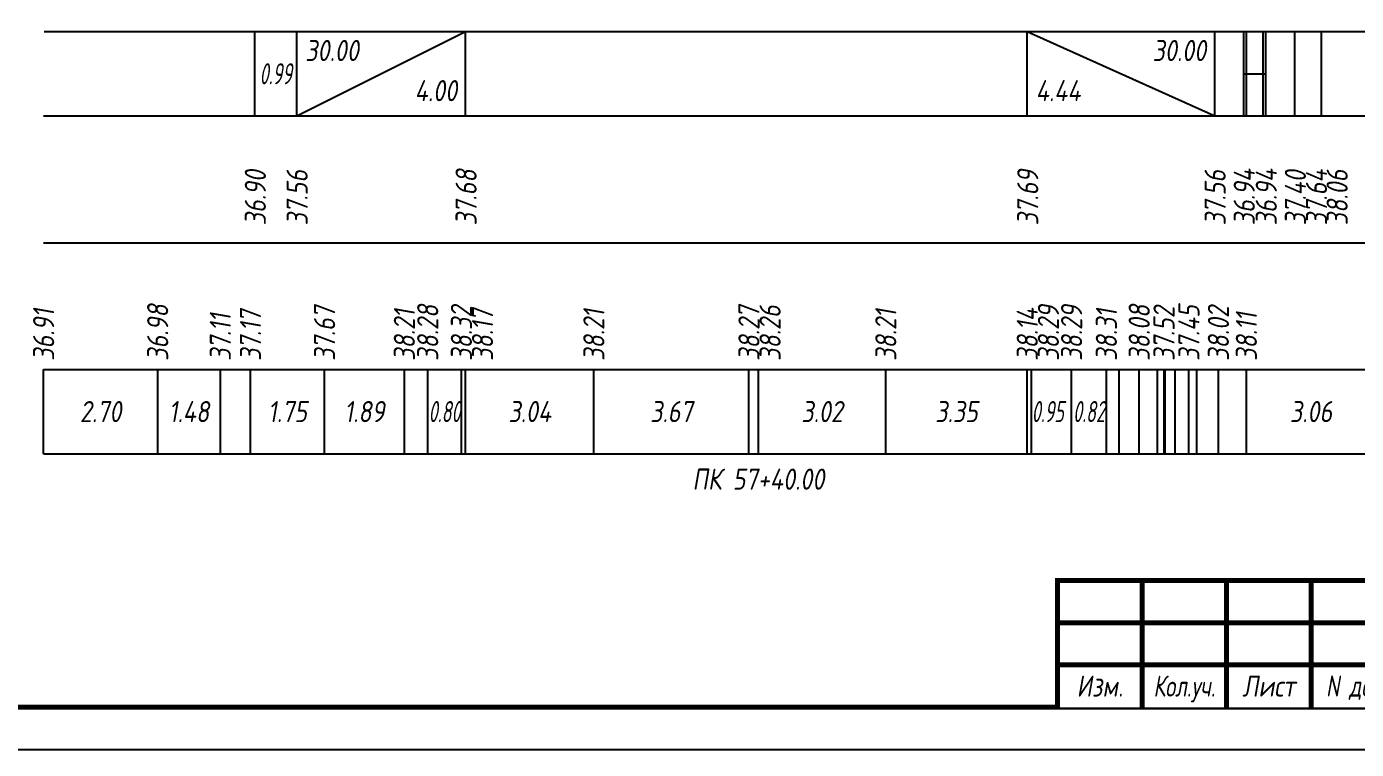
# Model space of a CAD drawing. Extents: x -717 to 1451, y -133302 to 233.
# Drawn here: x 77.9 to 235.3, y -90322.4 to -90236.8 of the extents above; entities that cross this region are included whole.
import ezdxf
from ezdxf.enums import TextEntityAlignment as Align

# ---------------------------------------------------------------- set-up
doc = ezdxf.new("R2010")
doc.units = 0
for name, color, linetype in [('Зарамочное оформление', 7, 'Continuous'), ('Код_510', 7, 'Continuous'), ('Код_516', 1, 'Continuous'), ('Подписи поперечников', 7, 'Continuous'), ('Таблица', 7, 'Continuous')]:
    doc.layers.add(name, color=color, linetype=linetype)
doc.styles.add('М', font='romand.shx', dxfattribs={"width": 0.8, "oblique": 10, "height": 2.5})

# ---------------------------------------------------------------- blocks, each defined once
blk = doc.blocks.new('Штамп')
at = {"linetype": 'Continuous'}
blk.add_wipeout([(199.95, -411.25), (384.95, -411.25), (384.95, -426.25), (199.95, -426.25)], dxfattribs=at).dxf.layer = 'Зарамочное оформление'
at = {"layer": 'Зарамочное оформление', "linetype": 'Continuous', "lineweight": -3, "const_width": 0.6, "flags": 128}
for points in [[(199.95, -426.25), (199.95, -411.25), (384.95, -411.25)], [(209.95, -411.25), (209.95, -426.25)], [(219.95, -411.25), (219.95, -426.25)], [(229.95, -411.25), (229.95, -426.25)], [(199.95, -416.25), (264.95, -416.25)], [(199.95, -421.25), (264.95, -421.25)]]:
    blk.add_lwpolyline(points, dxfattribs=at)
at = {"layer": 'Зарамочное оформление', "linetype": 'Continuous', "style": 'М', "oblique": 10}
for s, width, p in [('Изм.', 0.8, (204.95, -423.75)), ('Кол.уч.', 0.7, (214.95, -423.75)), ('Лист', 0.8, (224.95, -423.75)), ('N док.', 0.7, (235.28, -423.75))]:
    blk.add_text(s, height=2.5, dxfattribs=dict(at, width=width)).set_placement(p, align=Align.MIDDLE_CENTER)
blk = doc.blocks.new('шифр')
blk.add_blockref('Штамп', (0, -89951))

msp = doc.modelspace()

# ---------------------------------------------------------------- linework, layer by layer
at = {"flags": 128}
msp.add_lwpolyline([(-30.054, -90322.421), (389.946, -90322.421), (389.946, -90025.421), (-30.054, -90025.421)], close=True, dxfattribs=at)
at = {"const_width": 0.6, "flags": 128}
msp.add_lwpolyline([(-10.054, -90317.421), (384.946, -90317.421), (384.946, -90030.421), (-10.054, -90030.421)], close=True, dxfattribs=at)
at = {"layer": 'Код_510'}
for p, q in [((79.946, -90287.421), (79.946, -90277.421)), ((93.444, -90287.421), (93.444, -90277.421)), ((100.858, -90287.421), (100.858, -90277.421)), ((104.425, -90287.421), (104.425, -90277.421)), ((113.199, -90287.421), (113.199, -90277.421)), ((122.638, -90287.421), (122.638, -90277.421)), ((125.406, -90287.421), (125.406, -90277.421)), ((129.391, -90287.421), (129.391, -90277.421)), ((129.891, -90287.421), (129.891, -90277.421)), ((145.069, -90287.421), (145.069, -90277.421)), ((163.424, -90287.421), (163.424, -90277.421)), ((164.536, -90287.421), (164.536, -90277.421)), ((179.622, -90287.421), (179.622, -90277.421)), ((196.363, -90287.421), (196.363, -90277.421)), ((196.863, -90287.421), (196.863, -90277.421)), ((201.609, -90287.421), (201.609, -90277.421)), ((205.728, -90287.421), (205.728, -90277.421)), ((207.22, -90287.421), (207.22, -90277.421)), ((209.614, -90287.421), (209.614, -90277.421)), ((211.757, -90287.421), (211.757, -90277.421)), ((212.546, -90287.421), (212.546, -90277.421)), ((212.697, -90287.421), (212.697, -90277.421)), ((213.884, -90287.421), (213.884, -90277.421)), ((215.496, -90287.421), (215.496, -90277.421)), ((216.413, -90287.421), (216.413, -90277.421)), ((218.982, -90287.421), (218.982, -90277.421)), ((222.294, -90287.421), (222.294, -90277.421))]:
    msp.add_line(p, q, dxfattribs=at)
at = {"layer": 'Код_516'}
for p, q in [((104.946, -90247.421), (104.946, -90237.421)), ((109.894, -90247.421), (109.894, -90237.421)), ((109.894, -90247.421), (129.891, -90237.421)), ((129.891, -90247.421), (129.891, -90237.421)), ((196.363, -90247.421), (196.363, -90237.421)), ((196.363, -90237.421), (218.544, -90247.421)), ((218.544, -90247.421), (218.544, -90237.421)), ((218.544, -90247.421), (218.544, -90237.421)), ((221.991, -90247.421), (221.991, -90237.421)), ((222.294, -90247.421), (222.294, -90237.421)), ((224.294, -90247.421), (224.294, -90237.421)), ((224.597, -90247.421), (224.597, -90237.421)), ((228.044, -90247.421), (228.044, -90237.421)), ((228.044, -90247.421), (228.044, -90237.421)), ((231.185, -90247.421), (231.185, -90237.421)), ((221.991, -90242.421), (222.294, -90242.421)), ((222.294, -90242.421), (224.294, -90242.421)), ((224.294, -90242.421), (224.597, -90242.421))]:
    msp.add_line(p, q, dxfattribs=at)
at = {"layer": 'Таблица'}
for p, q in [((80, -90237.421), (256.24, -90237.421)), ((79.946, -90247.421), (256.185, -90247.421)), ((79.946, -90262.421), (256.185, -90262.421)), ((79.946, -90277.421), (256.185, -90277.421)), ((79.946, -90287.421), (256.185, -90287.421))]:
    msp.add_line(p, q, dxfattribs=at)

# ---------------------------------------------------------------- texts
at = {"layer": 'Код_510', "style": 'М', "oblique": 10, "width": 0.8}
for s, p in [('36.98', (93.444, -90276.421)), ('38.28', (125.406, -90276.421)), ('38.27', (163.424, -90276.421)), ('38.08', (209.614, -90276.421)), ('37.45', (215.496, -90276.421)), ('36.91', (79.946, -90276.421)), ('37.11', (100.858, -90276.421)), ('37.17', (104.425, -90276.421)), ('37.67', (113.199, -90276.421)), ('38.21', (122.638, -90276.421)), ('38.32', (129.391, -90276.421)), ('38.17', (131.891, -90276.421)), ('38.21', (145.069, -90276.421)), ('38.26', (165.924, -90276.421)), ('38.21', (179.622, -90276.421)), ('38.14', (196.363, -90276.421)), ('38.29', (198.863, -90276.421)), ('38.29', (201.609, -90276.421)), ('38.31', (205.728, -90276.421)), ('37.52', (212.546, -90276.421)), ('38.02', (218.982, -90276.421)), ('38.11', (222.294, -90276.421))]:
    msp.add_text(s, height=2.5, rotation=90, dxfattribs=at).set_placement(p, align=Align.MIDDLE_LEFT)
at = {"layer": 'Код_510', "style": 'М', "oblique": 10}
for s, width, p in [('2.70', 0.8, (86.695, -90282.421)), ('1.48', 0.8, (97.151, -90282.421)), ('1.75', 0.8, (108.812, -90282.421)), ('1.89', 0.8, (117.918, -90282.421)), ('0.80', 0.6, (127.398, -90282.421)), ('3.04', 0.8, (137.48, -90282.421)), ('3.67', 0.8, (154.247, -90282.421)), ('3.02', 0.8, (172.079, -90282.421)), ('3.35', 0.8, (187.992, -90282.421)), ('0.95', 0.6, (198.792, -90282.421)), ('0.82', 0.6, (203.668, -90282.421)), ('3.06', 0.8, (229.947, -90282.421))]:
    msp.add_text(s, height=2.5, dxfattribs=dict(at, width=width)).set_placement(p, align=Align.MIDDLE_CENTER)
at = {"layer": 'Код_516', "style": 'М', "oblique": 10, "width": 0.8}
msp.add_text('30.00', height=2.5, dxfattribs=at).set_placement((110.894, -90238.421), align=Align.TOP_LEFT)
msp.add_text('30.00', height=2.5, dxfattribs=at).set_placement((217.544, -90238.421), align=Align.TOP_RIGHT)
at = {"layer": 'Код_516', "style": 'М', "oblique": 10, "width": 0.6}
msp.add_text('0.99', height=2.5, dxfattribs=at).set_placement((107.42, -90242.421), align=Align.MIDDLE_CENTER)
at = {"layer": 'Код_516', "style": 'М', "oblique": 10, "width": 0.8}
msp.add_text('4.00', height=2.5, dxfattribs=at).set_placement((128.891, -90246.421), align=Align.BOTTOM_RIGHT)
msp.add_text('4.44', height=2.5, dxfattribs=at).set_placement((197.363, -90246.421), align=Align.BOTTOM_LEFT)
for s, p in [('36.90', (105, -90260.371)), ('37.56', (109.949, -90260.371)), ('37.68', (129.946, -90260.371)), ('37.69', (196.417, -90260.371)), ('37.56', (218.598, -90260.371)), ('36.94', (222.045, -90260.371)), ('36.94', (224.651, -90260.371)), ('37.40', (228.098, -90260.371)), ('37.64', (230.598, -90260.371)), ('38.06', (233.039, -90260.371))]:
    msp.add_text(s, height=2.5, rotation=90, dxfattribs=at).set_placement(p, align=Align.MIDDLE_LEFT)
at = {"layer": 'Подписи поперечников', "style": 'М', "oblique": 10, "width": 0.8}
msp.add_text('ПК 57+40.00', height=2.5, dxfattribs=at).set_placement((164.536, -90292.421), align=Align.BOTTOM_CENTER)

# ---------------------------------------------------------------- next in the draw order: block references
msp.add_blockref('шифр', (0, 59.829))

doc.saveas('drawing.dxf')
